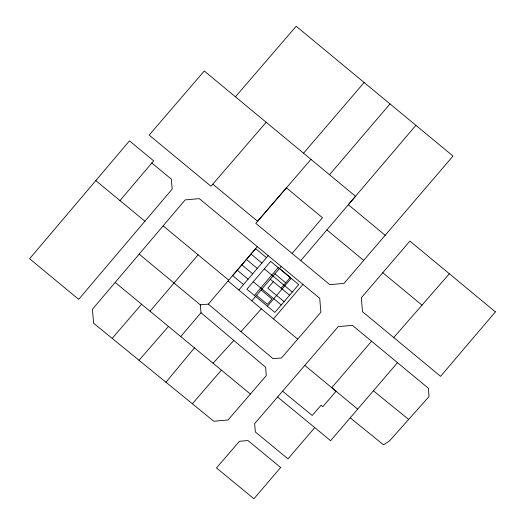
<?xml version="1.0" encoding="UTF-8"?>
<svg xmlns="http://www.w3.org/2000/svg" width="525" height="525" viewBox="0 0 525 525"><rect width="100%" height="100%" fill="white"/><g stroke="black" fill="none" stroke-linecap="round" stroke-linejoin="round"><path stroke-width="0.79" d="M165.952 382.239L194.447 347.872M119.982 200.583L153.667 160.867L129.491 140.857L29.603 258.733L78.671 299.348L172.154 189.118L171.308 179.137L151.837 163.013M150.032 311.2L198.096 254.802M180.738 336.551L201.003 312.756L200.307 304.854L139.178 254.126M200.307 304.854L208.333 304.119L257.283 246.632M292.11 253.431L322.488 217.724L286.394 187.845L255.793 223.368L329.812 284.642L344 283.402L453.003 156.056L296.198 26.25L235.436 96.803M415.885 125.331L348.318 204.724L385.192 235.285M300.779 260.61L355.51 196.265L204.271 70.993L149.172 135.109L210.978 186.27L266.168 122.266M273.466 318.918L302.912 284.392M329.523 174.746L390.016 103.911M238.855 290.003L268.203 255.668M254.382 295.444L278.178 267.599M251.823 300.838L281.223 266.438M273.341 281.728L267.822 288.179L284.097 301.645M281.151 288.192L290.345 277.43L279.497 268.452M267.402 306.219L291.198 278.368M314.724 427.599L288.002 458.876L255.353 431.977L254.638 423.629L338.231 326.609L352.419 325.369L428.42 388.283L429.03 396.578L389.543 440.882L383.519 444.806L350.214 417.841M303.522 153.215L364.147 82.497M371.575 341.224L331.761 387.68L357.676 409.133M397.491 362.677L330.632 440.692L277.574 397.018M112.179 338.382L141.586 304.224M310.964 159.377L257.578 221.287L212.815 184.137M192.36 403.771L221.406 370.125M139.033 360.281L168.473 326.425M393.737 337.549L449.367 273.748M208.333 304.119L240.988 331.656L261.358 308.805M213.052 363.234L233.822 340.43M373.393 390.797L408.66 419.429M282.608 391.171L312.204 415.465L321.09 405.241L322.803 406.731L336.085 391.263L304.808 365.4M115.178 282.43L250.399 394.058M382.777 272.718L421.988 305.15M266.483 257.677L255.636 248.699L232.647 275.599L243.495 284.576M251.035 254.08L261.883 263.058M274.903 273.833L285.751 282.811M264.305 268.866L292.307 292.038M246.442 259.462L257.289 268.439M270.303 279.215L289.616 295.194M241.841 264.843L252.689 273.82M253.273 281.774L281.275 304.953M237.248 270.217L248.095 279.202M261.109 289.971L271.957 298.948L267.363 304.329L256.515 295.352M163.137 225.862L228.743 280.166M95.812 180.6L144.933 221.222M326.898 229.904L363.674 260.413M228.053 280.98L297.701 339.157M201.003 312.756L265.637 367.257L266.273 375.637L228.08 419.961L213.793 421.247L93.627 323.256L92.4 309.297L185.141 199.913L199.31 198.647L319.718 298.305L320.867 312.277L281.485 357.971L273.026 358.68L240.988 331.656M495.397 311.87L440.593 376.327L362.512 311.706L361.338 297.754L409.874 241.073L495.397 311.87M270.683 261.397L246.888 289.242L274.89 312.421L298.686 284.57L270.683 261.397M280.665 467.493L253.936 498.75L216.477 467.926L239.426 441.295L247.964 440.554L280.665 467.493"/></g></svg>
